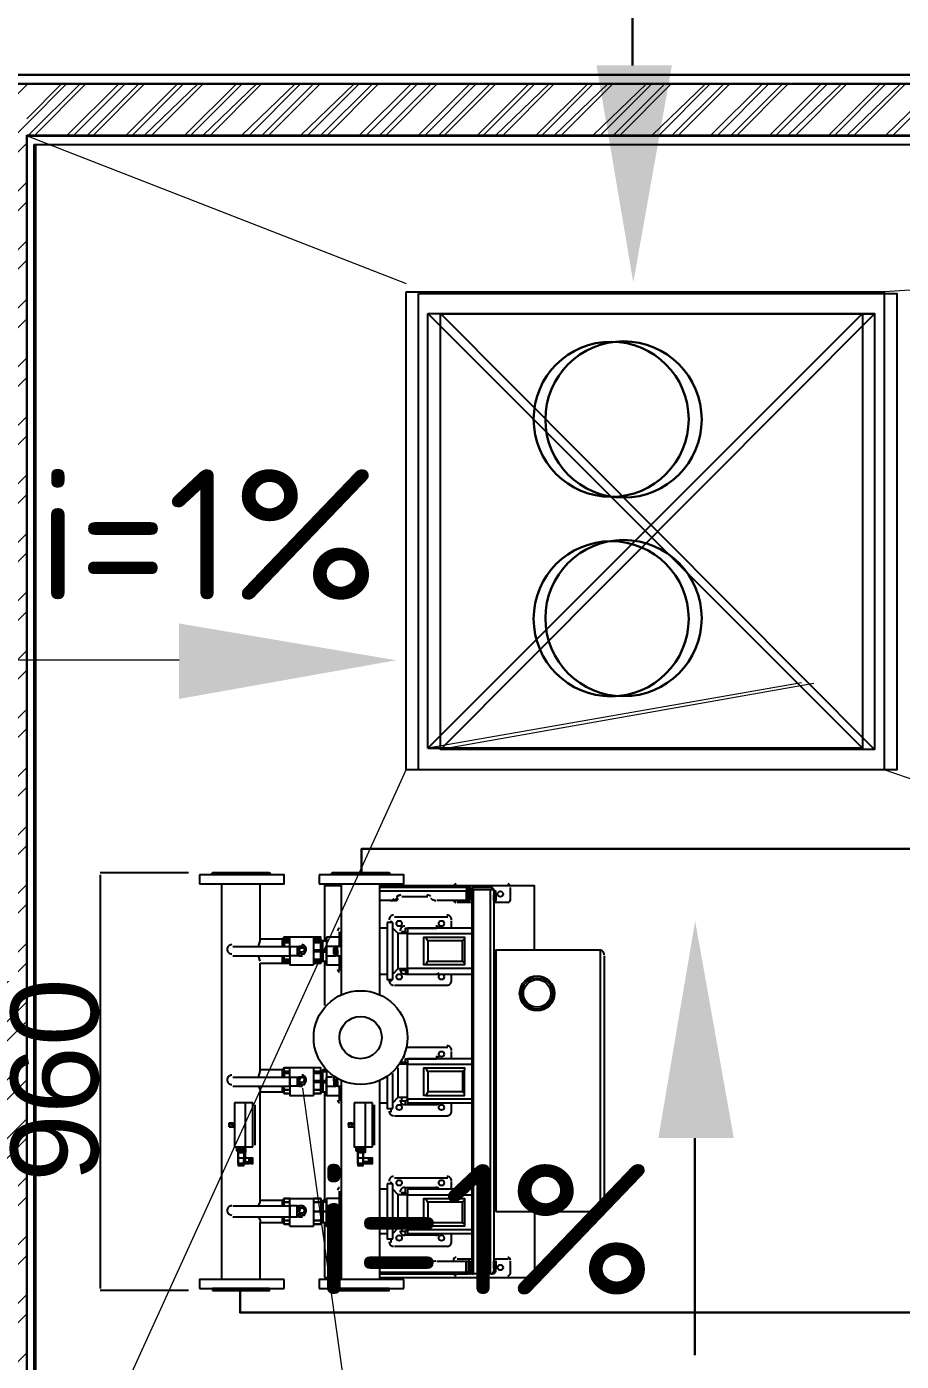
# Model space of a CAD drawing. Header units: millimetres. Extents: x -10178924 to 11692288, y -947381 to 58396.
# Drawn here: x 758567 to 760579, y -828016 to -824944 of the extents above; entities that cross this region are included whole.
import ezdxf

# ---------------------------------------------------------------- set-up
doc = ezdxf.new("R2010")
doc.units = ezdxf.units.MM
for name, color, linetype, lineweight in [('_0', 7, 'Continuous', 25), ('_канализация', 7, 'Continuous', 70), ('PDF _0', 7, 'Continuous', 9), ('PDF _Разрезы', 7, 'Continuous', 9), ('PDF _Текст', 7, 'Continuous', 5), ('PDF _ТХ_Оборудование', 7, 'Continuous', 9), ('Перегородки', 162, 'Continuous', 9), ('ТХ_Оборудование', 250, 'Continuous', 18)]:
    doc.layers.add(name, color=color, linetype=linetype, lineweight=lineweight)
for name, color, linetype in [('PDF __0', 7, 'Continuous'), ('PDF __канализация', 7, 'Continuous'), ('PDF _ВК_В1', 5, 'Continuous'), ('PDF _Линии', 7, 'Continuous'), ('ИОС_Приямки ВК', 250, 'Continuous')]:
    doc.layers.add(name, color=color, linetype=linetype)
doc.layers.add('PDF _ИОС_Приямки ВК', color=7, linetype='Continuous', true_color=0x545454)
doc.layers.add('PDF _Перегородки', color=7, linetype='Continuous', true_color=0x0037dd)
doc.styles.add('PDF ArialMT', font='arial.ttf')
doc.styles.add('НТМ', font='isocpeur.ttf')
pattern_1 = [(45, (-2681.59, 241515.3), (-67.35192, 67.35192), []), (45, (-2636.69, 241515.3), (-67.35192, 67.35192), [])]

# ---------------------------------------------------------------- blocks, each defined once
blk = doc.blocks.new('A$C5282721b')
at = {"layer": 'Перегородки', "lineweight": 20, "true_color": 0x000000, "transparency": 33554687}
h = blk.add_hatch(dxfattribs=at)
h.set_pattern_fill('ANSI32', color=18, scale=10)
h.set_pattern_definition(pattern_1)
h.paths.add_polyline_path([(36208.725, -44284.958), (36088.725, -44284.958), (36088.725, -47736.478), (36208.725, -47736.478)])
h = blk.add_hatch(dxfattribs=at)
h.set_pattern_fill('ANSI32', color=18, scale=10)
h.set_pattern_definition(pattern_1)
h.paths.add_polyline_path([(40037.081, -44404.958), (40037.081, -44284.958), (36208.725, -44284.958), (36208.725, -44404.958)])
h.paths.add_polyline_path([(41107.081, -44284.958), (41107.081, -44404.958), (43599.54, -44404.958), (43598.616, -44284.958)])
at = {"color": 18, "lineweight": 0, "ltscale": 100, "true_color": 0x000000, "transparency": 33554687}
for p, q in [((36208.725, -44404.958), (37081.3, -44744.728)), ((36208.725, -44404.958), (37081.3, -44744.728)), ((43599.694, -44424.958), (38181.3, -44764.322)), ((43599.694, -44424.958), (38181.3, -44764.322)), ((36228.725, -47736.478), (37081.3, -45864.322)), ((36228.725, -47736.478), (37081.3, -45864.322)), ((43625.189, -47736.478), (38181.3, -45864.322)), ((43625.189, -47736.478), (38181.3, -45864.322))]:
    blk.add_line(p, q, dxfattribs=at)
at = {"layer": '_0', "color": 250, "transparency": 33554687}
for p, q in [((37081.3, -44764.322), (38181.3, -44764.322)), ((37081.3, -45864.322), (37081.3, -44764.322)), ((38181.3, -44764.322), (38181.3, -45864.322)), ((37131.3, -44814.322), (38131.3, -44814.322)), ((37131.3, -45814.322), (37131.3, -44814.322)), ((37131.3, -45814.322), (38131.3, -44814.322)), ((37131.3, -44814.322), (38131.3, -45814.322)), ((38131.3, -44814.322), (38131.3, -45814.322)), ((38131.3, -45814.322), (37131.3, -45814.322)), ((38181.3, -45864.322), (37081.3, -45864.322))]:
    blk.add_line(p, q, dxfattribs=at)
at = {"layer": '_0', "transparency": 33554687}
for p, q in [((37131.3, -44814.322), (38131.3, -44814.322)), ((37131.3, -45814.322), (37131.3, -44814.322)), ((37131.3, -44814.322), (38131.3, -44814.322)), ((37131.3, -45814.322), (37131.3, -44814.322)), ((37131.3, -45814.322), (38131.3, -45814.322))]:
    blk.add_line(p, q, dxfattribs=at)
at = {"layer": '_0', "lineweight": 18, "transparency": 33554687}
for p, q in [((37991.108, -45664.322), (37131.3, -45814.322)), ((37131.3, -45814.322), (38131.3, -45814.322)), ((38131.3, -45814.322), (37131.3, -45814.322))]:
    blk.add_line(p, q, dxfattribs=at)
at = {"layer": '_канализация', "color": 7, "lineweight": 30, "ltscale": 100, "transparency": 33554687}
for centre in [(37553.073, -45057.455), (37553.073, -45057.455), (37553.073, -45516.636), (37553.073, -45516.636)]:
    blk.add_circle(centre, 178.476, dxfattribs=at)
at = {"layer": 'PDF _Разрезы', "color": 251, "lineweight": 9, "true_color": 0x636466, "transparency": 33554687}
for p, q in [((37601.544, -44243.063), (37601.544, -43743.527)), ((37604.02, -44243.063), (37604.02, -43743.527)), ((36558.75, -45612.066), (36059.213, -45612.066)), ((37743.933, -46711.471), (37743.933, -47211.007)), ((37746.409, -46711.471), (37746.409, -47211.007))]:
    blk.add_line(p, q, dxfattribs=at)
at = {"layer": 'PDF _Разрезы', "transparency": 33554559}
for points in [[(37604.02, -44742.6), (37692.921, -44243.063), (37519.353, -44243.063)], [(37058.286, -45612.066), (36558.75, -45700.967), (36558.75, -45527.399)], [(37746.409, -46211.934), (37835.31, -46711.471), (37661.742, -46711.471)]]:
    blk.add_solid(points, dxfattribs=at)
at = {"layer": 'ИОС_Приямки ВК', "color": 250, "transparency": 33554687}
for p, q in [((37081.3, -44764.322), (38181.3, -44764.322)), ((37081.3, -45864.322), (37081.3, -44764.322)), ((37081.3, -44764.322), (38181.3, -44764.322)), ((37081.3, -45864.322), (37081.3, -44764.322)), ((38181.3, -44764.322), (38181.3, -45864.322)), ((38181.3, -44764.322), (38181.3, -45864.322)), ((37131.3, -44814.322), (38131.3, -44814.322)), ((37131.3, -45814.322), (37131.3, -44814.322)), ((37131.3, -45814.322), (38131.3, -44814.322)), ((37131.3, -44814.322), (38131.3, -45814.322)), ((37131.3, -44814.322), (38131.3, -44814.322)), ((37131.3, -45814.322), (37131.3, -44814.322)), ((37131.3, -45814.322), (38131.3, -44814.322)), ((37131.3, -44814.322), (38131.3, -45814.322)), ((38131.3, -44814.322), (38131.3, -45814.322)), ((38131.3, -44814.322), (38131.3, -45814.322)), ((38131.3, -45814.322), (37131.3, -45814.322)), ((38131.3, -45814.322), (37131.3, -45814.322)), ((38181.3, -45864.322), (37081.3, -45864.322)), ((38181.3, -45864.322), (37081.3, -45864.322))]:
    blk.add_line(p, q, dxfattribs=at)
at = {"layer": 'Перегородки', "color": 18, "linetype": 'Continuous', "lineweight": 25, "true_color": 0x000000, "transparency": 33554687}
for p, q in [((36068.725, -44264.958), (40037.081, -44264.958)), ((36088.725, -44284.958), (40037.081, -44284.958)), ((36208.725, -47736.478), (36208.725, -44404.958)), ((36208.725, -44404.958), (40037.081, -44404.958)), ((36228.725, -47736.478), (36228.725, -44424.958)), ((36228.725, -44424.958), (40037.081, -44424.958))]:
    blk.add_line(p, q, dxfattribs=at)
at = {"layer": 'ТХ_Оборудование', "transparency": 33554687}
for p, q in [((37131.3, -44814.322), (38131.3, -44814.322)), ((37131.3, -45814.322), (37131.3, -44814.322)), ((37131.3, -45814.322), (38131.3, -45814.322))]:
    blk.add_line(p, q, dxfattribs=at)
at = {"layer": 'PDF _Текст', "color": 251, "lineweight": 0, "true_color": 0x636466, "transparency": 33554687, "style": 'НТМ'}
for p in [(36231.57, -45472.604), (36866.682, -47071.545)]:
    blk.add_text('i=1%%%', height=300, dxfattribs=at).set_placement(p)

msp = doc.modelspace()

# ---------------------------------------------------------------- linework, layer by layer
at = {"layer": 'PDF _0', "lineweight": 25}
for points in [[(758939, -826891.8), (758735.8, -826891.8)], [(758735.8, -826896), (758735.8, -827848.5)], [(758964.4, -826896), (758964.4, -826917.2)], [(758964.5, -826917.2), (759159.2, -826917.2), (759159.2, -826896), (758964.5, -826896)], [(758994.1, -826891.8), (758989.8, -826896)], [(758994.1, -826891.8), (758994.1, -826891.8)], [(759125.3, -826891.8), (758994.1, -826891.8), (759125.3, -826891.8)], [(759015.2, -826917.2), (759015.2, -827827.3)], [(759171.9, -827061.1), (759171.9, -827039.9), (759159.2, -827039.9), (759154.9, -827044.2), (759104.1, -827044.2), (759104.1, -826917.2)], [(759125.3, -826891.8), (759125.3, -826891.8)], [(759129.5, -826896), (759125.3, -826891.8)], [(759239.6, -826917.2), (759434.3, -826917.2), (759434.3, -826896), (759239.6, -826896)], [(759239.6, -826896), (759239.6, -826917.2)], [(759269.2, -826891.8), (759265, -826896)], [(759269.2, -826891.8), (759269.2, -826891.8)], [(759400.5, -826891.8), (759269.3, -826891.8), (759400.5, -826891.8)], [(759290.4, -826917.2), (759290.4, -827171.2)], [(759379.3, -827171.2), (759379.3, -826917.2)], [(759400.5, -826891.8), (759400.5, -826891.8)], [(759404.7, -826896), (759400.5, -826891.8)], [(759290.4, -826921.4), (759252.3, -826921.4), (759252.3, -827048.4)], [(759557.1, -826921.4), (759379.3, -826921.4)], [(759582.5, -826925.6), (759379.3, -826925.6)], [(759489.4, -826946.8), (759430.1, -826946.8)], [(759675.6, -826921.4), (759557.1, -826921.4)], [(759582.5, -826934.1), (759578.3, -826934.1), (759578.3, -826955.3), (759582.5, -826955.3), (759586.7, -826955.3)], [(759582.5, -826929.9), (759582.5, -826925.6), (759586.7, -826925.6), (759586.7, -826929.9)], [(759582.5, -826951), (759582.5, -826929.9), (759586.7, -826929.9), (759586.7, -826934.1)], [(759586.7, -826934.1), (759586.7, -826934.1)], [(759586.7, -826942.6), (759586.7, -826934.1), (759586.7, -826942.6)], [(759586.7, -826955.3), (759586.7, -826942.6), (759586.7, -826955.3)], [(759637.5, -826929.9), (759637.5, -826925.6), (759591, -826925.6)], [(759591, -826925.6), (759591, -826929.9)], [(759595.2, -826929.9), (759591, -826929.9), (759591, -827814.6), (759595.2, -827814.6)], [(759591, -826934.1), (759591, -826934.1)], [(759633.3, -826929.9), (759633.3, -827814.6), (759595.2, -827814.6), (759595.2, -826929.9), (759633.3, -826929.9), (759641.8, -826929.9), (759641.8, -827814.6), (759633.3, -827814.6)], [(759637.5, -826934.1), (759637.5, -826934.1)], [(759646, -826942.6), (759646, -826955.3), (759641.8, -826955.3), (759641.8, -826942.6), (759646, -826942.6), (759646, -826934.1), (759641.8, -826934.1), (759641.8, -826942.6)], [(759734.9, -827069.6), (759734.9, -826921.4), (759675.7, -826921.4)], [(759679.9, -826955.3), (759679.9, -826925.6)], [(759404.7, -826955.3), (759379.3, -826955.3)], [(759408.9, -826955.3), (759404.7, -826955.3)], [(759421.6, -826951), (759417.4, -826951), (759413.2, -826955.3)], [(759413.2, -826955.3), (759417.4, -826955.3), (759421.6, -826951)], [(759578.3, -826955.3), (759510.5, -826955.3)], [(759557.1, -826959.5), (759591, -826959.5)], [(759582.5, -826955.3), (759582.5, -826951), (759586.7, -826951)], [(759641.8, -826959.5), (759675.6, -826959.5)], [(759396.2, -827006.1), (759396.2, -827137.3), (759408.9, -827137.3)], [(759408.9, -827006.1), (759396.2, -827006.1)], [(759404.7, -827001.8), (759404.7, -827006.1)], [(759408.9, -827137.3), (759408.9, -827006.1)], [(759535.9, -826993.4), (759413.2, -826993.4)], [(759544.4, -827018.8), (759544.4, -827001.8)], [(759159.2, -827052.6), (759159.2, -827048.4), (759159.2, -827044.2), (759159.2, -827039.9)], [(759226.9, -827048.4), (759243.8, -827048.4), (759243.8, -827052.6), (759243.8, -827069.6), (759243.8, -827073.8), (759243.8, -827090.7), (759243.8, -827095), (759243.8, -827099.2), (759243.8, -827044.2), (759243.8, -827039.9), (759226.9, -827039.9), (759171.9, -827039.9)], [(759226.9, -827039.9), (759226.9, -827103.4)], [(759256.5, -827048.4), (759248.1, -827048.4), (759243.8, -827048.4), (759243.8, -827044.2), (759243.8, -827039.9)], [(759256.5, -827039.9), (759256.5, -827103.4), (759286.2, -827103.4)], [(759286.2, -827039.9), (759256.5, -827039.9)], [(759286.2, -827061.1), (759286.2, -827027.2)], [(759396.2, -827018.8), (759379.3, -827018.8)], [(759442.8, -827018.8), (759442.8, -827031.5), (759421.6, -827031.5), (759408.9, -827018.8)], [(759421.6, -827111.9), (759421.6, -827031.5)], [(759438.6, -827027.2), (759430.1, -827027.2), (759430.1, -827031.5)], [(759442.8, -827031.5), (759438.6, -827027.2), (759438.6, -827018.8), (759510.5, -827018.8)], [(759591, -827018.8), (759442.8, -827018.8)], [(759591, -827111.9), (759442.8, -827111.9), (759442.8, -827031.5), (759591, -827031.5)], [(759485.1, -827103.4), (759480.9, -827103.4), (759480.9, -827039.9), (759485.1, -827039.9)], [(759569.8, -827048.4), (759489.4, -827048.4), (759485.2, -827039.9), (759574, -827039.9), (759574, -827044.2)], [(759040.6, -827061.1), (759171.9, -827061.1)], [(759099.9, -827061.1), (759104.1, -827048.4), (759104.1, -827044.2)], [(759154.9, -827061.1), (759154.9, -827044.2)], [(759171.9, -827044.2), (759159.2, -827044.2)], [(759171.9, -827048.4), (759159.2, -827048.4)], [(759171.9, -827052.6), (759159.2, -827052.6), (759159.2, -827061.1)], [(759171.9, -827061.1), (759188.8, -827061.1), (759188.8, -827082.3), (759171.9, -827082.3), (759171.9, -827103.4), (759226.9, -827103.4)], [(759171.9, -827061.1), (759171.9, -827082.3), (759171.9, -827061.1)], [(759171.9, -827061.1), (759171.9, -827061.1)], [(759188.8, -827061.1), (759193, -827061.1)], [(759201.5, -827061.1), (759193, -827061.1), (759193, -827069.6)], [(759243.8, -827044.2), (759226.9, -827044.2)], [(759243.8, -827052.6), (759226.9, -827052.6)], [(759243.8, -827069.6), (759226.9, -827069.6)], [(759248.1, -827069.6), (759248.1, -827048.4), (759256.5, -827048.4), (759256.5, -827069.6)], [(759256.5, -827048.4), (759256.5, -827048.4)], [(759277.7, -827061.1), (759256.5, -827061.1), (759256.5, -827082.3), (759277.7, -827082.3)], [(759256.5, -827082.3), (759256.5, -827061.1)], [(759273.5, -827065.3), (759273.5, -827065.3)], [(759281.9, -827069.6), (759281.9, -827082.3), (759277.7, -827082.3), (759277.7, -827069.6), (759273.5, -827069.6), (759273.5, -827065.3), (759277.7, -827065.3)], [(759273.5, -827065.3), (759273.5, -827065.3)], [(759273.5, -827078), (759273.5, -827065.3)], [(759273.5, -827069.6), (759273.5, -827078), (759277.7, -827078)], [(759290.4, -827061.1), (759281.9, -827061.1), (759277.7, -827061.1), (759277.7, -827069.6), (759281.9, -827069.6), (759281.9, -827061.1)], [(759569.8, -827095), (759574, -827099.2), (759574, -827103.4), (759485.2, -827103.4), (759489.4, -827095), (759569.8, -827095), (759569.8, -827048.4), (759574, -827044.2), (759574, -827099.2)], [(759489.4, -827048.4), (759489.4, -827095)], [(759040.6, -827082.3), (759171.9, -827082.3)], [(759104.1, -827095), (759099.9, -827082.3)], [(759104.1, -827099.2), (759154.9, -827099.2), (759159.2, -827099.2), (759171.9, -827099.2), (759159.2, -827099.2), (759159.2, -827095), (759159.2, -827090.7)], [(759171.9, -827361.7), (759171.9, -827340.5), (759159.2, -827340.5), (759154.9, -827344.7), (759104.1, -827344.7), (759104.1, -827099.2)], [(759154.9, -827099.2), (759154.9, -827082.3)], [(759171.9, -827090.7), (759159.2, -827090.7), (759159.2, -827082.3)], [(759171.9, -827095), (759159.2, -827095)], [(759171.9, -827082.3), (759171.9, -827082.3)], [(759193, -827073.8), (759193, -827082.3), (759188.8, -827082.3)], [(759193, -827082.3), (759201.5, -827082.3)], [(759243.8, -827073.8), (759226.9, -827073.8)], [(759243.8, -827090.7), (759226.9, -827090.7)], [(759226.9, -827095), (759243.8, -827095), (759248.1, -827095), (759256.5, -827095)], [(759243.8, -827099.2), (759243.8, -827099.2)], [(759248.1, -827073.8), (759248.1, -827095), (759256.5, -827095), (759256.5, -827073.8)], [(759252.3, -827095), (759252.3, -827196.6)], [(759256.5, -827095), (759256.5, -827095)], [(759273.5, -827078), (759273.5, -827078)], [(759277.7, -827082.3), (759277.7, -827082.3)], [(759281.9, -827082.3), (759290.4, -827082.3)], [(759286.2, -827116.1), (759286.2, -827082.3)], [(759895.8, -827082.3), (759895.8, -827662.2)], [(759379.3, -827124.6), (759396.2, -827124.6)], [(759408.9, -827124.6), (759421.6, -827111.9), (759442.8, -827111.9), (759438.6, -827116.1), (759438.6, -827124.6), (759510.5, -827124.6)], [(759438.6, -827116.1), (759430.1, -827116.1), (759430.1, -827111.9)], [(759442.8, -827111.9), (759442.8, -827124.6), (759591, -827124.6)], [(759544.4, -827141.5), (759544.4, -827124.6)], [(759404.7, -827137.3), (759404.7, -827141.5)], [(759413.2, -827150), (759535.9, -827150)], [(759535.9, -827293.9), (759442.8, -827293.9)], [(759544.4, -827319.3), (759544.4, -827302.4)], [(759099.9, -827361.7), (759104.1, -827349), (759104.1, -827344.7)], [(759154.9, -827361.7), (759154.9, -827344.7)], [(759159.2, -827353.2), (759159.2, -827349), (759159.2, -827340.5), (759171.9, -827340.5)], [(759243.8, -827395.5), (759243.8, -827344.7), (759243.8, -827340.5), (759226.9, -827340.5), (759171.9, -827340.5)], [(759256.5, -827344.7), (759248.1, -827344.7), (759248.1, -827349), (759243.8, -827349), (759243.8, -827340.5), (759226.9, -827340.5), (759226.9, -827404)], [(759252.3, -827344.7), (759252.3, -827344.7)], [(759421.6, -827408.2), (759421.6, -827340.5)], [(759442.8, -827319.3), (759442.8, -827332), (759425.9, -827332)], [(759430.1, -827327.8), (759430.1, -827332)], [(759442.8, -827332), (759438.6, -827327.8), (759438.6, -827319.3), (759510.5, -827319.3)], [(759591, -827319.3), (759442.8, -827319.3)], [(759591, -827412.5), (759442.8, -827412.5), (759442.8, -827332), (759591, -827332)], [(759485.1, -827404), (759480.9, -827404), (759480.9, -827340.5), (759485.1, -827340.5)], [(759569.8, -827349), (759489.4, -827349), (759485.2, -827340.5), (759574, -827340.5), (759574, -827344.7)], [(759569.8, -827395.5), (759489.4, -827395.5), (759485.2, -827404), (759574, -827404), (759574, -827399.8), (759574, -827344.7), (759569.8, -827349), (759569.8, -827395.5), (759574, -827399.8)], [(759040.6, -827361.7), (759171.9, -827361.7)], [(759171.9, -827349), (759159.2, -827349)], [(759171.9, -827353.2), (759159.2, -827353.2), (759159.2, -827361.7)], [(759171.9, -827361.7), (759188.8, -827361.7), (759188.8, -827382.8), (759171.9, -827382.8), (759171.9, -827404), (759226.9, -827404)], [(759171.9, -827361.7), (759171.9, -827382.8), (759171.9, -827361.7)], [(759171.9, -827361.7), (759171.9, -827361.7)], [(759188.8, -827361.7), (759193, -827361.7)], [(759193, -827374.4), (759193, -827382.8), (759188.8, -827382.8)], [(759201.5, -827361.7), (759193, -827361.7), (759193, -827370.1)], [(759243.8, -827349), (759243.8, -827353.2), (759243.8, -827370.1), (759243.8, -827374.4), (759243.8, -827391.3), (759243.8, -827399.8), (759226.9, -827399.8), (759243.8, -827399.8), (759243.8, -827395.5), (759248.1, -827395.5), (759256.5, -827395.5)], [(759243.8, -827349), (759226.9, -827349)], [(759243.8, -827353.2), (759226.9, -827353.2)], [(759243.8, -827370.1), (759226.9, -827370.1)], [(759243.8, -827374.4), (759226.9, -827374.4)], [(759248.1, -827370.1), (759248.1, -827349), (759256.5, -827349), (759256.5, -827370.1)], [(759248.1, -827374.4), (759248.1, -827395.5), (759256.5, -827395.5), (759256.5, -827374.4)], [(759256.5, -827349), (759256.5, -827404), (759286.2, -827404)], [(759256.5, -827349), (759256.5, -827349)], [(759256.5, -827349), (759256.5, -827349)], [(759269.2, -827361.7), (759256.5, -827361.7), (759256.5, -827382.8), (759277.7, -827382.8)], [(759256.5, -827382.8), (759256.5, -827361.7)], [(759281.9, -827370.1), (759281.9, -827382.8), (759277.7, -827382.8), (759277.7, -827370.1), (759273.5, -827370.1), (759273.5, -827361.7), (759273.5, -827365.9), (759273.5, -827378.6)], [(759273.5, -827361.7), (759273.5, -827361.7)], [(759273.5, -827370.1), (759273.5, -827378.6), (759277.7, -827378.6)], [(759273.5, -827378.6), (759273.5, -827378.6)], [(759277.7, -827365.9), (759277.7, -827370.1), (759281.9, -827370.1), (759281.9, -827365.9)], [(759290.4, -827370.1), (759290.4, -827827.3)], [(759379.3, -827827.3), (759379.3, -827370.2)], [(759396.2, -827361.7), (759396.2, -827433.6), (759408.9, -827433.6)], [(759408.9, -827433.6), (759408.9, -827353.2)], [(759489.4, -827349), (759489.4, -827395.5)], [(759040.6, -827382.8), (759171.9, -827382.8)], [(759099.9, -827382.8), (759104.1, -827391.3), (759104.1, -827395.5), (759154.9, -827395.5), (759159.2, -827399.8), (759171.9, -827399.8), (759159.2, -827399.8), (759159.2, -827391.3), (759171.9, -827391.3), (759159.2, -827391.3), (759159.2, -827382.8)], [(759159.2, -827658), (759159.2, -827649.5), (759171.9, -827649.5), (759159.2, -827649.5), (759159.2, -827641.1), (759171.9, -827641.1), (759159.2, -827641.1), (759154.9, -827645.3), (759104.1, -827645.3), (759104.1, -827395.6)], [(759154.9, -827395.5), (759154.9, -827382.8)], [(759171.9, -827382.8), (759171.9, -827382.8)], [(759193, -827382.8), (759201.5, -827382.8)], [(759252.3, -827395.5), (759252.3, -827645.3)], [(759256.5, -827395.5), (759256.5, -827395.5)], [(759277.7, -827382.8), (759277.7, -827382.8)], [(759281.9, -827382.8), (759290.4, -827382.8)], [(759286.2, -827416.7), (759286.2, -827382.8)], [(759408.9, -827420.9), (759421.6, -827408.2), (759442.8, -827408.2)], [(759438.6, -827416.7), (759430.1, -827416.7), (759430.1, -827408.2)], [(759087.2, -827420.9), (759070.3, -827420.9), (759044.9, -827420.9)], [(759044.9, -827420.9), (759044.9, -827522.5), (759070.3, -827522.5), (759087.2, -827522.5)], [(759070.3, -827522.5), (759070.3, -827420.9)], [(759087.2, -827425.2), (759087.2, -827425.2)], [(759091.4, -827425.2), (759091.4, -827518.3)], [(759362.4, -827420.9), (759345.4, -827420.9), (759320, -827420.9)], [(759320, -827420.9), (759320, -827522.5), (759345.4, -827522.5), (759345.4, -827526.8), (759345.4, -827531)], [(759345.4, -827420.9), (759345.4, -827522.5), (759362.4, -827522.5)], [(759362.4, -827425.2), (759362.4, -827425.2)], [(759366.6, -827425.2), (759366.6, -827518.3)], [(759379.3, -827420.9), (759396.2, -827420.9)], [(759404.7, -827433.6), (759404.7, -827442.1)], [(759510.5, -827425.2), (759438.6, -827425.2), (759438.6, -827416.7), (759442.8, -827412.5), (759442.8, -827420.9), (759591, -827420.9)], [(759544.4, -827442.1), (759544.4, -827420.9)], [(759032.2, -827467.5), (759040.6, -827467.5), (759032.2, -827467.5)], [(759032.2, -827467.5), (759032.2, -827467.5)], [(759032.2, -827467.5), (759032.2, -827467.5)], [(759036.4, -827467.5), (759036.4, -827467.5)], [(759036.4, -827467.5), (759044.9, -827467.5)], [(759036.4, -827467.5), (759036.4, -827467.5)], [(759040.6, -827471.7), (759040.6, -827467.5), (759040.6, -827471.7)], [(759315.8, -827471.7), (759307.3, -827471.7), (759307.3, -827467.5), (759307.3, -827471.7), (759307.3, -827476)], [(759307.3, -827467.5), (759307.3, -827467.5)], [(759307.3, -827467.5), (759315.8, -827467.5), (759307.3, -827467.5)], [(759307.3, -827467.5), (759307.3, -827467.5)], [(759311.6, -827467.5), (759311.6, -827467.5)], [(759311.6, -827467.5), (759320, -827467.5)], [(759311.6, -827467.5), (759311.6, -827467.5)], [(759315.8, -827467.5), (759315.8, -827467.5)], [(759315.8, -827471.7), (759315.8, -827467.5), (759315.8, -827471.7)], [(759413.2, -827450.6), (759535.9, -827450.6)], [(759032.2, -827476), (759032.2, -827471.7)], [(759032.2, -827476), (759032.2, -827476)], [(759036.4, -827476), (759036.4, -827476)], [(759036.4, -827476), (759044.9, -827476)], [(759036.4, -827476), (759036.4, -827476)], [(759307.3, -827471.7), (759307.3, -827476), (759315.8, -827476), (759315.8, -827471.7)], [(759307.3, -827476), (759307.3, -827476)], [(759311.6, -827476), (759311.6, -827476)], [(759311.6, -827476), (759320, -827476)], [(759311.6, -827476), (759311.6, -827476)], [(759049.1, -827522.5), (759049.1, -827526.8), (759049.1, -827531)], [(759053.3, -827526.8), (759053.3, -827531), (759053.3, -827526.8), (759049.1, -827526.8)], [(759049.1, -827531), (759053.3, -827531), (759053.3, -827535.2), (759066, -827535.2), (759066, -827531), (759070.3, -827531), (759070.3, -827535.2), (759066, -827535.2), (759066, -827560.6), (759070.3, -827560.6), (759078.7, -827560.6), (759078.7, -827556.4), (759083, -827560.6), (759083, -827547.9), (759083, -827552.2)], [(759070.3, -827526.8), (759053.3, -827526.8), (759053.3, -827531), (759066, -827531), (759066, -827526.8), (759066, -827531)], [(759053.3, -827526.8), (759053.3, -827526.8)], [(759053.3, -827526.8), (759053.3, -827526.8)], [(759053.3, -827531), (759053.3, -827526.8)], [(759053.3, -827531), (759053.3, -827535.2), (759053.3, -827531)], [(759057.6, -827526.8), (759057.6, -827526.8)], [(759066, -827526.8), (759066, -827526.8)], [(759070.3, -827526.8), (759066, -827526.8), (759070.3, -827526.8)], [(759070.3, -827526.8), (759070.3, -827531), (759070.3, -827526.8), (759070.3, -827522.5)], [(759070.3, -827531), (759070.3, -827531)], [(759087.2, -827518.3), (759087.2, -827518.3)], [(759324.3, -827522.5), (759324.3, -827526.8), (759324.3, -827531)], [(759328.5, -827526.8), (759328.5, -827531), (759328.5, -827526.8), (759324.3, -827526.8)], [(759324.3, -827531), (759328.5, -827531), (759328.5, -827535.2), (759341.2, -827535.2), (759341.2, -827531)], [(759345.4, -827526.8), (759328.5, -827526.8), (759328.5, -827531), (759341.2, -827531), (759341.2, -827526.8), (759341.2, -827531)], [(759328.5, -827526.8), (759328.5, -827526.8)], [(759328.5, -827526.8), (759328.5, -827526.8)], [(759328.5, -827531), (759328.5, -827526.8)], [(759332.7, -827526.8), (759332.7, -827526.8)], [(759341.2, -827526.8), (759341.2, -827531), (759345.4, -827531), (759345.4, -827535.2), (759341.2, -827535.2), (759341.2, -827560.6), (759353.9, -827560.6), (759358.1, -827560.6), (759358.1, -827547.9), (759358.1, -827552.2)], [(759341.2, -827526.8), (759341.2, -827526.8)], [(759345.4, -827526.8), (759341.2, -827526.8), (759345.4, -827526.8)], [(759345.4, -827531), (759345.4, -827531)], [(759362.4, -827518.3), (759362.4, -827518.3)], [(759053.3, -827535.2), (759053.3, -827535.2)], [(759053.3, -827535.2), (759053.3, -827560.6)], [(759053.3, -827560.6), (759053.3, -827560.6)], [(759070.3, -827560.6), (759070.3, -827556.4), (759070.3, -827535.2)], [(759070.3, -827556.4), (759078.7, -827556.4), (759078.7, -827547.9), (759070.3, -827547.9)], [(759078.7, -827547.9), (759078.7, -827547.9)], [(759083, -827547.9), (759078.7, -827547.9)], [(759078.7, -827547.9), (759078.7, -827547.9)], [(759078.7, -827556.4), (759083, -827556.4), (759087.2, -827556.4), (759087.2, -827547.9), (759083, -827547.9), (759083, -827556.4), (759083, -827560.6), (759087.2, -827560.6), (759087.2, -827556.4)], [(759078.7, -827560.6), (759078.7, -827556.4), (759078.7, -827547.9), (759078.7, -827556.4), (759078.7, -827560.6), (759078.7, -827547.9), (759083, -827556.4), (759083, -827560.6)], [(759083, -827560.6), (759078.7, -827560.6)], [(759078.7, -827560.6), (759078.7, -827560.6)], [(759078.7, -827560.6), (759078.7, -827560.6)], [(759083, -827547.9), (759083, -827547.9)], [(759083, -827547.9), (759083, -827547.9)], [(759083, -827560.6), (759083, -827560.6)], [(759083, -827560.6), (759083, -827560.6)], [(759328.5, -827535.2), (759328.5, -827560.6)], [(759328.5, -827560.6), (759328.5, -827560.6)], [(759341.2, -827560.6), (759341.2, -827556.4), (759341.2, -827535.2)], [(759358.1, -827547.9), (759353.9, -827547.9), (759341.2, -827547.9)], [(759358.1, -827560.6), (759353.9, -827556.4), (759353.9, -827547.9), (759353.9, -827560.6), (759353.9, -827556.4), (759341.2, -827556.4)], [(759353.9, -827547.9), (759353.9, -827547.9)], [(759353.9, -827547.9), (759353.9, -827547.9)], [(759353.9, -827547.9), (759353.9, -827556.4), (759353.9, -827560.6)], [(759353.9, -827556.4), (759353.9, -827556.4)], [(759353.9, -827560.6), (759353.9, -827560.6)], [(759353.9, -827560.6), (759353.9, -827560.6)], [(759358.1, -827547.9), (759358.1, -827547.9)], [(759358.1, -827547.9), (759358.1, -827547.9)], [(759358.1, -827556.4), (759362.4, -827556.4), (759362.4, -827547.9), (759358.1, -827547.9), (759358.1, -827556.4), (759358.1, -827560.6), (759362.4, -827560.6), (759362.4, -827556.4)], [(759358.1, -827560.6), (759358.1, -827560.6)], [(759286.2, -827662.2), (759286.2, -827624.1)], [(759396.2, -827619.9), (759379.3, -827619.9)], [(759396.2, -827607.2), (759396.2, -827734.2), (759408.9, -827734.2)], [(759408.9, -827607.2), (759396.2, -827607.2)], [(759404.7, -827603), (759404.7, -827607.2)], [(759408.9, -827734.2), (759408.9, -827607.2)], [(759442.8, -827619.9), (759442.8, -827632.6), (759421.6, -827632.6), (759408.9, -827619.9)], [(759535.9, -827594.5), (759413.2, -827594.5)], [(759442.8, -827632.6), (759438.6, -827628.4), (759438.6, -827615.7), (759510.5, -827615.7)], [(759591, -827619.9), (759442.8, -827619.9)], [(759544.4, -827619.9), (759544.4, -827603)], [(759099.9, -827658), (759104.1, -827649.5), (759104.1, -827645.3)], [(759154.9, -827658), (759154.9, -827645.3)], [(759159.2, -827649.5), (759159.2, -827649.5)], [(759171.9, -827641.1), (759226.9, -827641.1), (759243.8, -827641.1), (759243.8, -827645.3), (759243.8, -827696.1), (759248.1, -827696.1), (759256.5, -827696.1)], [(759171.9, -827704.6), (759171.9, -827683.4), (759188.8, -827683.4), (759188.8, -827658), (759171.9, -827658), (759171.9, -827641.1)], [(759256.5, -827649.5), (759256.5, -827645.3), (759248.1, -827645.3), (759248.1, -827649.5), (759243.8, -827649.5), (759243.8, -827641.1), (759226.9, -827641.1), (759226.9, -827704.6)], [(759243.8, -827649.5), (759243.8, -827670.7), (759243.8, -827691.9), (759243.8, -827700.3), (759226.9, -827700.3), (759243.8, -827700.3), (759243.8, -827696.1)], [(759256.5, -827641.1), (759256.5, -827704.6), (759286.2, -827704.6)], [(759286.2, -827641.1), (759256.5, -827641.1)], [(759256.5, -827649.5), (759256.5, -827649.5)], [(759421.6, -827708.8), (759421.6, -827632.6)], [(759438.6, -827628.4), (759430.1, -827628.4), (759430.1, -827632.6)], [(759591, -827713), (759442.8, -827713), (759442.8, -827632.6), (759591, -827632.6)], [(759485.1, -827704.6), (759480.9, -827704.6), (759480.9, -827641.1), (759485.1, -827641.1)], [(759569.8, -827649.5), (759574, -827645.3), (759574, -827700.3), (759569.8, -827696.1), (759569.8, -827649.5), (759489.4, -827649.5), (759485.2, -827641.1), (759574, -827641.1), (759574, -827645.3)], [(759489.4, -827649.5), (759489.4, -827696.1)], [(759040.6, -827658), (759171.9, -827658)], [(759040.6, -827683.4), (759171.9, -827683.4)], [(759099.9, -827683.4), (759104.1, -827691.9), (759104.1, -827696.1), (759154.9, -827696.1), (759159.2, -827700.3), (759159.2, -827691.9), (759171.9, -827691.9), (759159.2, -827691.9), (759159.2, -827683.4)], [(759154.9, -827696.1), (759154.9, -827683.4)], [(759171.9, -827658), (759171.9, -827683.4), (759171.9, -827658)], [(759171.9, -827658), (759171.9, -827658)], [(759171.9, -827683.4), (759171.9, -827683.4)], [(759188.8, -827658), (759193, -827658)], [(759193, -827674.9), (759193, -827683.4), (759188.8, -827683.4)], [(759201.5, -827658), (759193, -827658), (759193, -827670.7)], [(759193, -827683.4), (759201.5, -827683.4)], [(759256.5, -827670.7), (759248.1, -827670.7), (759256.5, -827670.7)], [(759277.7, -827658), (759256.5, -827658), (759256.5, -827683.4), (759277.7, -827683.4)], [(759256.5, -827683.4), (759256.5, -827658)], [(759277.7, -827662.2), (759273.5, -827662.2), (759273.5, -827666.5), (759273.5, -827679.2)], [(759281.9, -827670.7), (759281.9, -827683.4), (759277.7, -827683.4), (759277.7, -827670.7), (759273.5, -827670.7), (759273.5, -827662.2)], [(759273.5, -827670.7), (759273.5, -827679.2), (759277.7, -827679.2)], [(759273.5, -827679.2), (759273.5, -827679.2)], [(759277.7, -827683.4), (759277.7, -827683.4)], [(759290.4, -827662.2), (759281.9, -827662.2)], [(759281.9, -827683.4), (759290.4, -827683.4)], [(759286.2, -827717.3), (759286.2, -827683.4)], [(759734.9, -827670.7), (759734.9, -827823.1)], [(759104.1, -827827.3), (759104.1, -827696.1)], [(759171.9, -827704.6), (759226.9, -827704.6)], [(759252.3, -827696.1), (759252.3, -827823.1)], [(759256.5, -827696.1), (759256.5, -827696.1)], [(759408.9, -827721.5), (759421.6, -827708.8), (759442.8, -827708.8)], [(759438.6, -827717.3), (759430.1, -827717.3), (759430.1, -827708.8)], [(759510.5, -827725.7), (759438.6, -827725.7), (759438.6, -827717.3), (759442.8, -827713), (759442.8, -827721.5), (759591, -827721.5)], [(759574, -827700.3), (759574, -827704.6), (759485.2, -827704.6), (759489.4, -827696.1), (759569.8, -827696.1)], [(759379.3, -827721.5), (759396.2, -827721.5)], [(759404.7, -827734.2), (759404.7, -827742.7)], [(759544.4, -827742.7), (759544.4, -827721.5)], [(759413.2, -827751.1), (759535.9, -827751.1)], [(759379.3, -827785), (759404.7, -827785), (759408.9, -827785)], [(759430.1, -827797.7), (759489.4, -827797.7)], [(759497.8, -827793.5), (759502.1, -827789.2)], [(759510.5, -827785), (759578.3, -827785)], [(759591, -827780.8), (759557.1, -827780.8)], [(759582.5, -827793.5), (759582.5, -827810.4), (759586.7, -827810.4), (759586.7, -827814.6), (759582.5, -827814.6), (759582.5, -827810.4), (759578.3, -827810.4), (759578.3, -827785), (759582.5, -827785)], [(759586.7, -827785), (759582.5, -827785), (759582.5, -827793.5), (759586.7, -827793.5)], [(759675.6, -827780.8), (759641.8, -827780.8)], [(759641.8, -827801.9), (759641.8, -827785), (759646, -827785), (759646, -827801.9)], [(759679.9, -827814.6), (759679.9, -827785)], [(759159.2, -827827.3), (758964.4, -827827.3), (758964.4, -827848.5)], [(759159.2, -827848.5), (759159.2, -827827.3)], [(759434.3, -827827.3), (759239.6, -827827.3), (759239.6, -827848.5)], [(759252.3, -827823.1), (759290.4, -827823.1)], [(759379.3, -827814.6), (759582.5, -827814.6)], [(759379.3, -827823.1), (759557.1, -827823.1)], [(759434.3, -827848.5), (759434.3, -827827.3)], [(759557.1, -827823.1), (759675.6, -827823.1)], [(759591, -827810.4), (759591, -827810.4)], [(759637.5, -827814.6), (759591, -827814.6)], [(759637.5, -827810.4), (759637.5, -827810.4)], [(759637.5, -827814.6), (759637.5, -827814.6)], [(759675.6, -827823.1), (759734.9, -827823.1)], [(758939, -827852.7), (758735.8, -827852.7)], [(758964.4, -827848.5), (759159.2, -827848.5)], [(758989.8, -827848.5), (758994.1, -827848.5)], [(758994.1, -827852.7), (759125.3, -827852.7), (759125.3, -827848.5), (759129.5, -827848.5)], [(758994.1, -827848.5), (758994.1, -827852.7)], [(759125.3, -827848.5), (758994.1, -827848.5)], [(759239.6, -827848.5), (759434.3, -827848.5)], [(759265, -827848.5), (759269.2, -827848.5), (759269.2, -827852.7)], [(759269.3, -827852.7), (759400.5, -827852.7), (759400.5, -827848.5), (759404.7, -827848.5)], [(759400.5, -827848.5), (759269.3, -827848.5)]]:
    msp.add_lwpolyline(points, dxfattribs=at)
at = {"layer": 'PDF _0', "color": 8, "lineweight": 25, "true_color": 0x808080}
for points in [[(759578.3, -826934.1), (759379.3, -826934.1)], [(759510.5, -827018.8), (759510.5, -827018.8)], [(759277.7, -827065.3), (759277.7, -827061.1)], [(759277.7, -827082.3), (759277.7, -827078)], [(759510.5, -827124.6), (759510.5, -827124.6)], [(759438.6, -827327.8), (759430.1, -827327.8)], [(759510.5, -827319.3), (759510.5, -827319.3)], [(759277.7, -827382.8), (759277.7, -827378.6)], [(759087.2, -827522.5), (759087.2, -827420.9)], [(759362.4, -827522.5), (759362.4, -827420.9)], [(759510.5, -827420.9), (759510.5, -827425.2)], [(759032.2, -827467.5), (759032.2, -827467.5)], [(759036.4, -827467.5), (759036.4, -827467.5)], [(759307.3, -827467.5), (759307.3, -827467.5)], [(759311.6, -827467.5), (759311.6, -827467.5)], [(759032.2, -827471.7), (759032.2, -827471.7)], [(759036.4, -827476), (759036.4, -827476)], [(759307.3, -827471.7), (759307.3, -827471.7)], [(759311.6, -827476), (759311.6, -827476)], [(759049.1, -827526.8), (759053.3, -827526.8)], [(759053.3, -827522.5), (759053.3, -827526.8), (759070.3, -827526.8)], [(759324.3, -827526.8), (759328.5, -827526.8)], [(759328.5, -827522.5), (759328.5, -827526.8), (759345.4, -827526.8)], [(759510.5, -827619.9), (759510.5, -827615.7)], [(759277.7, -827662.2), (759277.7, -827658)], [(759277.7, -827683.4), (759277.7, -827679.2)], [(759510.5, -827721.5), (759510.5, -827725.7)], [(759379.3, -827810.4), (759578.3, -827810.4)]]:
    msp.add_lwpolyline(points, dxfattribs=at)
at = {"layer": 'PDF _0', "lineweight": 25}
for points in [[(759427.7, -826942.6, 0.174032), (759418.4, -826946.1, -0.174032)], [(759418.4, -827789.9, 0.174144), (759427.7, -827793.5, -0.174144)]]:
    msp.add_lwpolyline(points, format="xyb", close=True, dxfattribs=at)
for points in [[(759502.1, -826955.3), (759497.8, -826951, 0.174144), (759508.2, -826955.3)], [(759038.5, -827056.9, 0.4143), (759027.9, -827067.5, 0.4143), (759038.5, -827078)], [(759199.4, -827078, 0.4143), (759210, -827067.5, 0.4143), (759199.4, -827056.9)], [(759038.5, -827357.4, 0.4143), (759027.9, -827368, 0.4143), (759038.5, -827378.6)], [(759199.4, -827378.6, 0.4143), (759210, -827368, 0.4143), (759199.4, -827357.4)], [(759038.5, -827658, 0.4143), (759027.9, -827668.6, 0.4143), (759038.5, -827679.2)], [(759199.4, -827679.2, 0.4143), (759210, -827668.6, 0.4143), (759199.4, -827658)], [(759402.9, -827785, -0.174144), (759413.2, -827789.2), (759417.4, -827793.5), (759421.6, -827793.5), (759417.4, -827789.2), (759413.2, -827789.2)]]:
    msp.add_lwpolyline(points, format="xyb", dxfattribs=at)
for points in [[(759193, -827069.6), (759197.3, -827078), (759205.7, -827078), (759210, -827069.6), (759205.7, -827065.3), (759197.3, -827065.3)], [(759256.5, -827069.6), (759248.1, -827069.6), (759248.1, -827073.8), (759256.5, -827073.8)], [(759646, -827670.7), (759887.3, -827670.7), (759887.3, -827069.6), (759646, -827069.6)], [(759226.9, -827099.2), (759243.8, -827099.2)], [(759193, -827370.1), (759197.3, -827378.6), (759205.7, -827378.6), (759210, -827370.1), (759205.7, -827361.7), (759197.3, -827361.7)], [(759256.5, -827370.1), (759248.1, -827370.1), (759248.1, -827374.4), (759256.5, -827374.4)], [(759226.9, -827391.3), (759243.8, -827391.3)], [(759032.2, -827471.7), (759032.2, -827467.5)], [(759032.2, -827476), (759040.6, -827476), (759040.6, -827471.7), (759032.2, -827471.7)], [(759328.5, -827535.2), (759328.5, -827560.6), (759328.5, -827535.2), (759328.5, -827531)], [(759053.3, -827535.2), (759053.3, -827560.6)], [(759066, -827560.6), (759066, -827547.9), (759053.3, -827547.9), (759053.3, -827560.6)], [(759053.3, -827560.6), (759053.3, -827564.9), (759066, -827564.9), (759066, -827560.6)], [(759341.2, -827560.6), (759341.2, -827547.9), (759328.5, -827547.9), (759328.5, -827560.6)], [(759328.5, -827560.6), (759328.5, -827564.9), (759341.2, -827564.9), (759341.2, -827560.6)], [(759353.9, -827556.4), (759353.9, -827547.9), (759353.9, -827556.4), (759353.9, -827560.6)], [(759226.9, -827649.5), (759243.8, -827649.5)], [(759256.5, -827670.7), (759256.5, -827649.5), (759248.1, -827649.5), (759248.1, -827670.7), (759248.1, -827696.1), (759256.5, -827696.1)], [(759193, -827670.7), (759197.3, -827679.2), (759205.7, -827679.2), (759210, -827670.7), (759205.7, -827662.2), (759197.3, -827662.2)], [(759226.9, -827670.7), (759243.8, -827670.7)], [(759281.9, -827658), (759281.9, -827670.7), (759277.7, -827670.7), (759277.7, -827658)], [(759159.2, -827700.3), (759171.9, -827700.3)], [(759226.9, -827691.9), (759243.8, -827691.9)], [(759586.7, -827810.4), (759586.7, -827801.9), (759586.7, -827785), (759586.7, -827801.9)], [(759646, -827810.4), (759646, -827801.9), (759641.8, -827801.9), (759641.8, -827810.4)]]:
    msp.add_lwpolyline(points, close=True, dxfattribs=at)
for centre, radius in [((759656.6, -826940.5), 6.35), ((759423.8, -827008.2), 6.35), ((759521.1, -827008.2), 6.35), ((759199.4, -827067.5), 6.35), ((759423.8, -827131), 6.35), ((759521.1, -827131), 6.35), ((759741.3, -827169.1), 40.2), ((759741.3, -827169.1), 36), ((759334.9, -827270.7), 107.9), ((759741.3, -827169.1), 31.7), ((759334.9, -827270.7), 48.7), ((759521.1, -827308.8), 6.35), ((759199.4, -827368), 6.35), ((759423.8, -827431.5), 6.35), ((759521.1, -827431.5), 6.35), ((759423.8, -827605.1), 6.35), ((759521.1, -827605.1), 6.35), ((759199.4, -827668.6), 6.35), ((759423.8, -827732.1), 6.35), ((759521.1, -827732.1), 6.35), ((759656.6, -827799.8), 6.35)]:
    msp.add_circle(centre, radius, dxfattribs=at)
for centre, radius, start, end in [((759555, -826923.5), 6.35, 90.0209, 179.9791), ((759673.5, -826923.5), 6.35, 0.0209, 89.9791), ((759487.3, -826957.4), 14.8, 49.4884, 89.003), ((759588.9, -826932), 6.35, 90.0209, 179.9791), ((759635.4, -826932), 6.35, 0.0209, 89.9791), ((759402.6, -826940.4), 14.8, 271.0095, 310.4991), ((759406.8, -826940.4), 14.8, 271.0095, 310.4991), ((759555, -826953.2), 6.35, 180.0209, 269.9791), ((759673.5, -826953.2), 6.35, 270.0209, 359.9791), ((759411.1, -826999.7), 10.6, 89.9915, 180.0085), ((759533.8, -826999.7), 10.6, 359.9915, 90.0085), ((759288.3, -827025.1), 6.36, 106.8961, 179.9794), ((759436.5, -827025.1), 10.6, 89.9915, 180.0085), ((759508.4, -827025.1), 10.6, 44.1077, 89.9968), ((759885.2, -827080.2), 10.6, 359.9915, 90.0085), ((759288.3, -827114), 6.36, 180.0206, 253.1039), ((759436.5, -827114), 10.6, 179.9915, 270.0085), ((759508.4, -827114), 10.6, 269.9867, 315.9088), ((759411.1, -827139.4), 10.6, 179.9915, 270.0085), ((759533.8, -827139.4), 10.6, 269.9915, 0.0085), ((759436.5, -827325.7), 10.6, 89.975, 117.4641), ((759508.4, -827325.7), 10.6, 44.1077, 89.9968), ((759533.8, -827300.3), 10.6, 359.9915, 90.0085), ((759288.3, -827414.6), 6.36, 180.0206, 253.1039), ((759411.1, -827440), 10.6, 179.9915, 270.0085), ((759436.5, -827414.6), 10.6, 179.9915, 270.0085), ((759508.4, -827414.6), 10.6, 269.9867, 315.9088), ((759533.8, -827440), 10.6, 269.9915, 0.0085), ((759411.1, -827600.9), 10.6, 89.9915, 180.0085), ((759533.8, -827600.9), 10.6, 359.9915, 90.0085), ((759288.3, -827622), 6.36, 106.8961, 179.9794), ((759436.5, -827626.3), 10.6, 89.9915, 180.0085), ((759508.4, -827626.3), 10.6, 44.1077, 89.9968), ((759885.2, -827660.1), 10.6, 269.9915, 0.0085), ((759288.3, -827715.2), 6.36, 180.0206, 253.1039), ((759436.5, -827715.2), 10.6, 179.9915, 270.0085), ((759411.1, -827740.6), 10.6, 179.9915, 270.0085), ((759508.4, -827715.2), 10.6, 269.9867, 315.9088), ((759533.8, -827740.6), 10.6, 269.9915, 0.0085), ((759555, -827782.9), 6.35, 90.0209, 179.9791), ((759673.5, -827782.9), 6.35, 0.0209, 89.9791), ((759406.8, -827799.8), 14.8, 49.4884, 89.003), ((759487.3, -827778.6), 14.8, 271.0095, 310.4991), ((759508.4, -827799.8), 14.8, 91.0095, 130.4991), ((759588.9, -827808.3), 6.35, 180.0209, 269.9791), ((759635.4, -827808.3), 6.35, 270.0209, 359.9791), ((759555, -827812.5), 6.35, 180.0209, 269.9791), ((759673.5, -827812.5), 6.35, 270.0209, 359.9791)]:
    msp.add_arc(centre, radius, start, end, dxfattribs=at)
for points in [[(759580.4, -826925.6), (759579.2, -826925.6), (759578.3, -826928.5), (759578.3, -826932)], [(759578.3, -827808.3), (759578.3, -827811.8), (759579.2, -827814.6), (759580.4, -827814.6)]]:
    msp.add_open_spline(points, degree=3, dxfattribs=at)
at = {"layer": 'PDF _0', "transparency": 33554559}
for points in [[(758735.8, -826896), (758735.8, -826891.8), (758735.8, -826891.8)], [(758735.8, -827848.5), (758735.8, -827852.7), (758735.8, -827852.7)]]:
    msp.add_solid(points, dxfattribs=at)
at = {"layer": 'PDF __0', "color": 251, "lineweight": 25, "true_color": 0x545454}
for points in [[(759468.2, -825558.3), (760568.8, -825558.3), (760568.8, -826654.7), (759468.2, -826654.7)], [(759519, -825604.8), (760518, -825604.8), (760518, -826608.1), (759519, -826608.1)]]:
    msp.add_lwpolyline(points, close=True, dxfattribs=at)
for points in [[(759519, -825604.8), (760518, -826608.1)], [(759519, -826608.1), (760518, -825604.9)]]:
    msp.add_lwpolyline(points, dxfattribs=at)
at = {"layer": 'PDF __0', "lineweight": 25}
for points in [[(759519, -826608.1), (759519, -825604.9), (760518, -825604.9)], [(760518.1, -826608.1), (759519.1, -826608.1), (759519.1, -825604.9), (760518.1, -825604.9)]]:
    msp.add_lwpolyline(points, dxfattribs=at)
at = {"layer": 'PDF __0', "lineweight": 18}
for points in [[(760378.4, -826455.7), (759519.1, -826608.1), (760518.1, -826608.1)], [(760518.1, -826608.1), (759519.1, -826608.1)]]:
    msp.add_lwpolyline(points, dxfattribs=at)
at = {"layer": 'PDF __канализация', "lineweight": 30}
for centre in [(759940.2, -825848.3), (759940.2, -826305.5)]:
    msp.add_circle(centre, 179.9, dxfattribs=at)
at = {"layer": 'PDF _ВК_В1', "lineweight": 30}
for points in [[(759337, -826891.8), (759337, -826836.7), (761864.2, -826836.7)], [(761864.3, -827950.1), (761864.3, -827903.5), (759057.7, -827903.5), (759057.7, -827848.5)]]:
    msp.add_lwpolyline(points, dxfattribs=at)
at = {"layer": 'PDF _ИОС_Приямки ВК', "lineweight": 25}
for points in [[(759468.2, -825558.3), (760568.8, -825558.3), (760568.8, -826654.7), (759468.2, -826654.7)], [(759519, -825604.8), (760518, -825604.8), (760518, -826608.1), (759519, -826608.1)]]:
    msp.add_lwpolyline(points, close=True, dxfattribs=at)
for points in [[(759519, -825604.8), (760518, -826608.1)], [(759519, -826608.1), (760518, -825604.9)]]:
    msp.add_lwpolyline(points, dxfattribs=at)
at = {"layer": 'PDF _Линии', "color": 251, "lineweight": 9, "true_color": 0x545454}
msp.add_lwpolyline([(759519, -826608.1), (759519, -825604.9), (760518, -825604.9)], dxfattribs=at)
at = {"layer": 'PDF _Линии', "color": 251, "lineweight": 18, "true_color": 0x545454}
for points in [[(760378.4, -826455.7), (759519.1, -826608.1), (760518.1, -826608.1)], [(760518.1, -826608.1), (759519.1, -826608.1)]]:
    msp.add_lwpolyline(points, dxfattribs=at)
at = {"layer": 'PDF _Перегородки', "color": 5, "lineweight": 25}
for points in [[(758422.6, -825054.5), (762393.3, -825054.5)], [(758443.7, -825075.7), (762393.3, -825075.7)], [(758566.5, -825194.2), (762393.3, -825194.2)], [(758566.5, -828525.9), (758566.5, -825194.3)], [(758583.4, -825215.4), (762393.3, -825215.4)], [(758583.4, -828525.9), (758583.4, -825215.5)]]:
    msp.add_lwpolyline(points, dxfattribs=at)
at = {"layer": 'PDF _Перегородки', "color": 5, "lineweight": 20}
for points in [[(758566.5, -825156.1), (758646.9, -825075.7)], [(758570.7, -825194.2), (758689.3, -825075.7)], [(758659.6, -825194.2), (758778.2, -825075.7)], [(758706.2, -825194.2), (758824.7, -825075.7)], [(758795.1, -825194.2), (758913.6, -825075.7)], [(758837.4, -825194.2), (758960.2, -825075.7)], [(758930.6, -825194.2), (759049.1, -825075.7)], [(758972.9, -825194.2), (759095.7, -825075.7)], [(759061.8, -825194.2), (759184.6, -825075.7)], [(759108.4, -825194.2), (759226.9, -825075.7)], [(759197.3, -825194.2), (759320, -825075.7)], [(759243.8, -825194.2), (759362.4, -825075.7)], [(759332.7, -825194.2), (759451.3, -825075.7)], [(759379.3, -825194.2), (759497.8, -825075.7)], [(759468.2, -825194.2), (759586.7, -825075.7)], [(759514.8, -825194.2), (759633.3, -825075.7)], [(759603.7, -825194.2), (759722.2, -825075.7)], [(759646, -825194.2), (759768.8, -825075.7)], [(759739.2, -825194.2), (759857.7, -825075.7)], [(759781.5, -825194.2), (759904.2, -825075.7)], [(759870.4, -825194.2), (759993.1, -825075.7)], [(759916.9, -825194.2), (760035.5, -825075.7)], [(760005.9, -825194.2), (760128.6, -825075.7)], [(760052.4, -825194.2), (760170.9, -825075.7)], [(760141.3, -825194.2), (760259.9, -825075.7)], [(760187.9, -825194.2), (760306.4, -825075.7)], [(760276.8, -825194.2), (760395.3, -825075.7)], [(760319.1, -825194.2), (760441.9, -825075.7)], [(760412.3, -825194.2), (760530.8, -825075.7)], [(760454.6, -825194.2), (760577.3, -825075.7)], [(760543.5, -825194.2), (760666.2, -825075.7)]]:
    msp.add_lwpolyline(points, dxfattribs=at)
at = {"layer": 'PDF _Текст'}
msp.add_lwpolyline([(759201.5, -827387.1), (760293.7, -835193.1), (760192.1, -835193.1), (757017.2, -835193.1)], dxfattribs=at)
at = {"layer": 'PDF _ТХ_Оборудование', "color": 251, "lineweight": 18, "true_color": 0x545454}
msp.add_lwpolyline([(760518.1, -826608.1), (759519.1, -826608.1), (759519.1, -825604.9), (760518.1, -825604.9)], dxfattribs=at)

# ---------------------------------------------------------------- block references
msp.add_blockref('A$C5282721b', (722358.6, -780790.4))

# ---------------------------------------------------------------- texts
at = {"layer": 'PDF _Текст', "insert": (758631.7, -827603), "char_height": 201.16, "attachment_point": 4, "rotation": 90, "style": 'PDF ArialMT'}
msp.add_mtext('960', dxfattribs=at)

doc.saveas('drawing.dxf')
